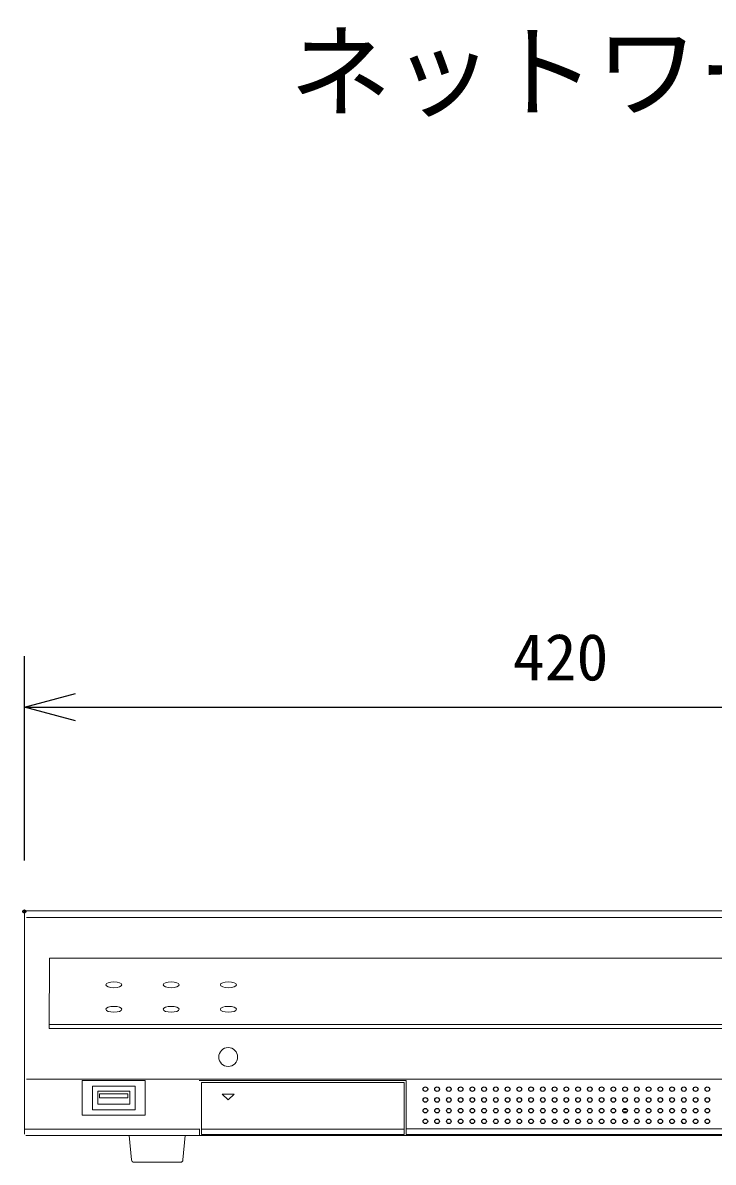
# Model space of a CAD drawing. Units: millimetres, scale not verified. Extents: x -62 to 63, y -56 to 57.
# Drawn here: x -45.93 to -18.9, y 12.14 to 56.76 of the extents above; entities that cross this region are included whole.
import ezdxf
from ezdxf.enums import TextEntityAlignment as Align

# ---------------------------------------------------------------- set-up
doc = ezdxf.new("R2010")
doc.units = ezdxf.units.MM
doc.header["$LTSCALE"] = 0.25
doc.header["$PDMODE"] = 32
doc.header["$PDSIZE"] = 0.125
for name, color, linetype, lineweight in [('0-0_0', 7, 'Continuous', 25), ('0-5_GAIKEI', 7, 'Continuous', 25), ('0-6_SUNPO', 7, 'Continuous', 25)]:
    doc.layers.add(name, color=color, linetype=linetype, lineweight=lineweight)
doc.layers.add('0-2_MOJI1', color=7, linetype='Continuous')
doc.layers.add('0-4_Defpoints', color=7, linetype='Continuous')
doc.styles.add('ＭＳ ゴシック', font='')
doc.styles.get('ＭＳ ゴシック').set_extended_font_data('MS Gothic')

# ---------------------------------------------------------------- blocks, each defined once
blk = doc.blocks.new('_OPEN30')
at = {"layer": '0-0_0'}
blk.add_line((0, 0), (-1, 0), dxfattribs=at)
blk.add_lwpolyline([(-1, 0.2679), (0, 0), (-1, -0.2679)], dxfattribs=at)
blk = doc.blocks.new('D6')
at = {"layer": '0-4_Defpoints'}
for p in [(-4.8415, 21.3615), (-46.8415, 13.3615), (-4.8415, 13.3615)]:
    blk.add_point(p, dxfattribs=at)
at = {"layer": '0-6_SUNPO'}
for p, q in [((-46.8415, 15.3615), (-46.8415, 23.3615)), ((-4.8415, 15.3615), (-4.8415, 23.3615)), ((-44.8415, 21.3615), (-6.8415, 21.3615))]:
    blk.add_line(p, q, dxfattribs=at)
at = {"layer": '0-6_SUNPO', "xscale": 2, "yscale": 2, "rotation": 180}
blk.add_blockref('_OPEN30', (-46.8415, 21.3615), dxfattribs=at)
at = {"layer": '0-6_SUNPO', "xscale": 2, "yscale": 2}
blk.add_blockref('_OPEN30', (-4.8415, 21.3615), dxfattribs=at)
at = {"layer": '0-6_SUNPO', "style": 'ＭＳ ゴシック'}
blk.add_text('420', height=1.833, dxfattribs=at).set_placement((-27.7165, 21.8615), align=Align.BOTTOM_LEFT)

msp = doc.modelspace()

# ---------------------------------------------------------------- linework, layer by layer
at = {"layer": '0-5_GAIKEI', "lineweight": 18}
for p, q in [((-45.8674, 21.9387), (-45.8674, 13.2386)), ((-45.8174, 21.9886), (-3.9173, 21.9886)), ((-45.8174, 13.1886), (-3.9173, 13.1886)), ((-45.4074, 13.1686), (-45.4074, 13.1886))]:
    msp.add_line(p, q, dxfattribs=at)
at = {"layer": '0-5_GAIKEI', "color": 1, "lineweight": 18}
for p, q in [((-45.7898, 21.727), (-3.9449, 21.727)), ((-44.8883, 20.1285), (-44.8928, 17.3695)), ((-4.8464, 20.1285), (-44.8883, 20.1285)), ((-4.8674, 17.5261), (-44.8926, 17.5261)), ((-44.8928, 17.3695), (-4.8421, 17.3695)), ((-45.7814, 15.3886), (-3.9533, 15.3886)), ((-41.1328, 15.3346), (-43.6019, 15.3346)), ((-43.6019, 15.3346), (-43.6019, 13.9783)), ((-41.1328, 13.9783), (-41.1328, 15.3346)), ((-30.9149, 15.3326), (-39.0199, 15.3326)), ((-38.9324, 13.2331), (-38.9324, 15.2574)), ((-31.0024, 15.2574), (-38.9324, 15.2574)), ((-31.0024, 13.2295), (-31.0024, 15.2574)), ((-30.9149, 13.2304), (-30.9149, 15.3326)), ((-43.2, 15.1213), (-43.2, 14.196)), ((-41.5347, 15.1213), (-43.2, 15.1213)), ((-42.9924, 14.4056), (-42.9924, 14.9176)), ((-42.9924, 14.9176), (-41.7424, 14.9176)), ((-42.9224, 14.8216), (-42.9224, 14.6616)), ((-42.9224, 14.8216), (-41.8124, 14.8216)), ((-41.8124, 14.8216), (-41.8124, 14.6616)), ((-41.7424, 14.4056), (-41.7424, 14.9176)), ((-41.5347, 14.196), (-41.5347, 15.1213)), ((-37.8874, 14.5786), (-38.1174, 14.8086)), ((-38.1174, 14.8086), (-37.6574, 14.8086)), ((-37.8874, 14.5786), (-37.6574, 14.8086)), ((-42.9924, 14.4056), (-41.7424, 14.4056)), ((-42.9224, 14.6616), (-41.8124, 14.6616)), ((-43.6019, 13.9783), (-41.1328, 13.9783)), ((-43.2, 14.196), (-41.5347, 14.196)), ((-45.8674, 13.4317), (-39.0116, 13.4317)), ((-39.0116, 13.4449), (-39.0116, 13.4317)), ((-39.0073, 13.1886), (-39.0116, 13.4317)), ((-38.9324, 13.4344), (-31.0024, 13.4344)), ((-30.9149, 13.4449), (-3.8674, 13.4449)), ((-41.7587, 13.1886), (-41.6753, 12.23)), ((-39.576, 13.1886), (-39.6594, 12.23)), ((-38.9324, 13.2295), (-31.0024, 13.2295)), ((-30.9149, 13.2304), (-3.8681, 13.2304)), ((-20.2174, 13.1686), (-20.2174, 13.1886)), ((-20.1174, 13.1686), (-20.1174, 13.1886)), ((-20.0174, 13.1886), (-20.0174, 13.1686)), ((-19.9174, 13.1886), (-19.9174, 13.1686)), ((-19.8174, 13.1886), (-19.8174, 13.1686)), ((-41.5757, 12.1386), (-39.759, 12.1386))]:
    msp.add_line(p, q, dxfattribs=at)
at = {"layer": '0-5_GAIKEI'}
for p, q in [((-22.2668, 14.1986), (-22.4279, 14.1986)), ((-22.2806, 14.0986), (-22.4142, 14.0986)), ((-22.4038, 14.0886), (-22.2909, 14.0886))]:
    msp.add_line(p, q, dxfattribs=at)
at = {"layer": '0-5_GAIKEI', "color": 1, "lineweight": 18}
msp.add_lwpolyline([(-38.9324, 13.2331), (-38.9324, 13.2303), (-38.9324, 13.2295)], dxfattribs=at)
msp.add_circle((-37.8874, 16.2586), 0.3699, dxfattribs=at)
at = {"layer": '0-5_GAIKEI'}
for centre in [(-30.1674, 14.9986), (-29.7074, 14.9986), (-29.2474, 14.9986), (-28.7874, 14.9986), (-28.3274, 14.9986), (-27.8674, 14.9986), (-27.4074, 14.9986), (-26.9474, 14.9986), (-26.4874, 14.9986), (-26.0274, 14.9986), (-25.5674, 14.9986), (-25.1074, 14.9986), (-24.6474, 14.9986), (-24.1874, 14.9986), (-23.7274, 14.9986), (-23.2674, 14.9986), (-22.8074, 14.9986), (-22.3474, 14.9986), (-21.8874, 14.9986), (-21.4274, 14.9986), (-20.9674, 14.9986), (-20.5074, 14.9986), (-20.0474, 14.9986), (-19.5874, 14.9986), (-19.1274, 14.9986), (-30.1674, 14.5786), (-29.7074, 14.5786), (-29.2474, 14.5786), (-28.7874, 14.5786), (-28.3274, 14.5786), (-27.8674, 14.5786), (-27.4074, 14.5786), (-26.9474, 14.5786), (-26.4874, 14.5786), (-26.0274, 14.5786), (-25.5674, 14.5786), (-25.1074, 14.5786), (-24.6474, 14.5786), (-24.1874, 14.5786), (-23.7274, 14.5786), (-23.2674, 14.5786), (-22.8074, 14.5786), (-22.3474, 14.5786), (-21.8874, 14.5786), (-21.4274, 14.5786), (-20.9674, 14.5786), (-20.5074, 14.5786), (-20.0474, 14.5786), (-19.5874, 14.5786), (-19.1274, 14.5786), (-30.1674, 14.1586), (-29.7074, 14.1586), (-29.2474, 14.1586), (-28.7874, 14.1586), (-28.3274, 14.1586), (-27.8674, 14.1586), (-27.4074, 14.1586), (-26.9474, 14.1586), (-26.4874, 14.1586), (-26.0274, 14.1586), (-25.5674, 14.1586), (-25.1074, 14.1586), (-24.6474, 14.1586), (-24.1874, 14.1586), (-23.7274, 14.1586), (-23.2674, 14.1586), (-22.8074, 14.1586), (-22.3474, 14.1586), (-21.8874, 14.1586), (-21.4274, 14.1586), (-20.9674, 14.1586), (-20.5074, 14.1586), (-20.0474, 14.1586), (-19.5874, 14.1586), (-19.1274, 14.1586), (-30.1674, 13.7386), (-29.7074, 13.7386), (-29.2474, 13.7386), (-28.7874, 13.7386), (-28.3274, 13.7386), (-27.8674, 13.7386), (-27.4074, 13.7386), (-26.9474, 13.7386), (-26.4874, 13.7386), (-26.0274, 13.7386), (-25.5674, 13.7386), (-25.1074, 13.7386), (-24.6474, 13.7386), (-24.1874, 13.7386), (-23.7274, 13.7386), (-23.2674, 13.7386), (-22.8074, 13.7386), (-22.3474, 13.7386), (-21.8874, 13.7386), (-21.4274, 13.7386), (-20.9674, 13.7386), (-20.5074, 13.7386), (-20.0474, 13.7386), (-19.5874, 13.7386), (-19.1274, 13.7386)]:
    msp.add_circle(centre, 0.09, dxfattribs=at)
msp.add_arc((-20.1674, 13.6286), 0.0872, 19.29015, 65.70602, dxfattribs=at)
at = {"layer": '0-5_GAIKEI', "color": 1, "lineweight": 18}
for centre, start, end in [((-41.5757, 12.2386), 184.96974, 270), ((-39.759, 12.2386), 270, 355.03026)]:
    msp.add_arc(centre, 0.1, start, end, dxfattribs=at)
for centre in [(-42.3623, 19.0868), (-40.1199, 19.0868), (-37.8792, 19.0868), (-42.3623, 18.1281), (-40.1199, 18.1281), (-37.8792, 18.1281)]:
    msp.add_ellipse(centre, major_axis=(0.315, 0), ratio=0.365057, dxfattribs=at)

# ---------------------------------------------------------------- block references
at = {"layer": '0-6_SUNPO'}
msp.add_blockref('D6', (0.9741, 8.5969), dxfattribs=at)

# ---------------------------------------------------------------- texts
at = {"layer": '0-2_MOJI1', "style": 'ＭＳ ゴシック'}
msp.add_text('ネットワークレコーダー', height=2.933, dxfattribs=at).set_placement((-35.4909, 52.5004), align=Align.BOTTOM_LEFT)

doc.saveas('drawing.dxf')
